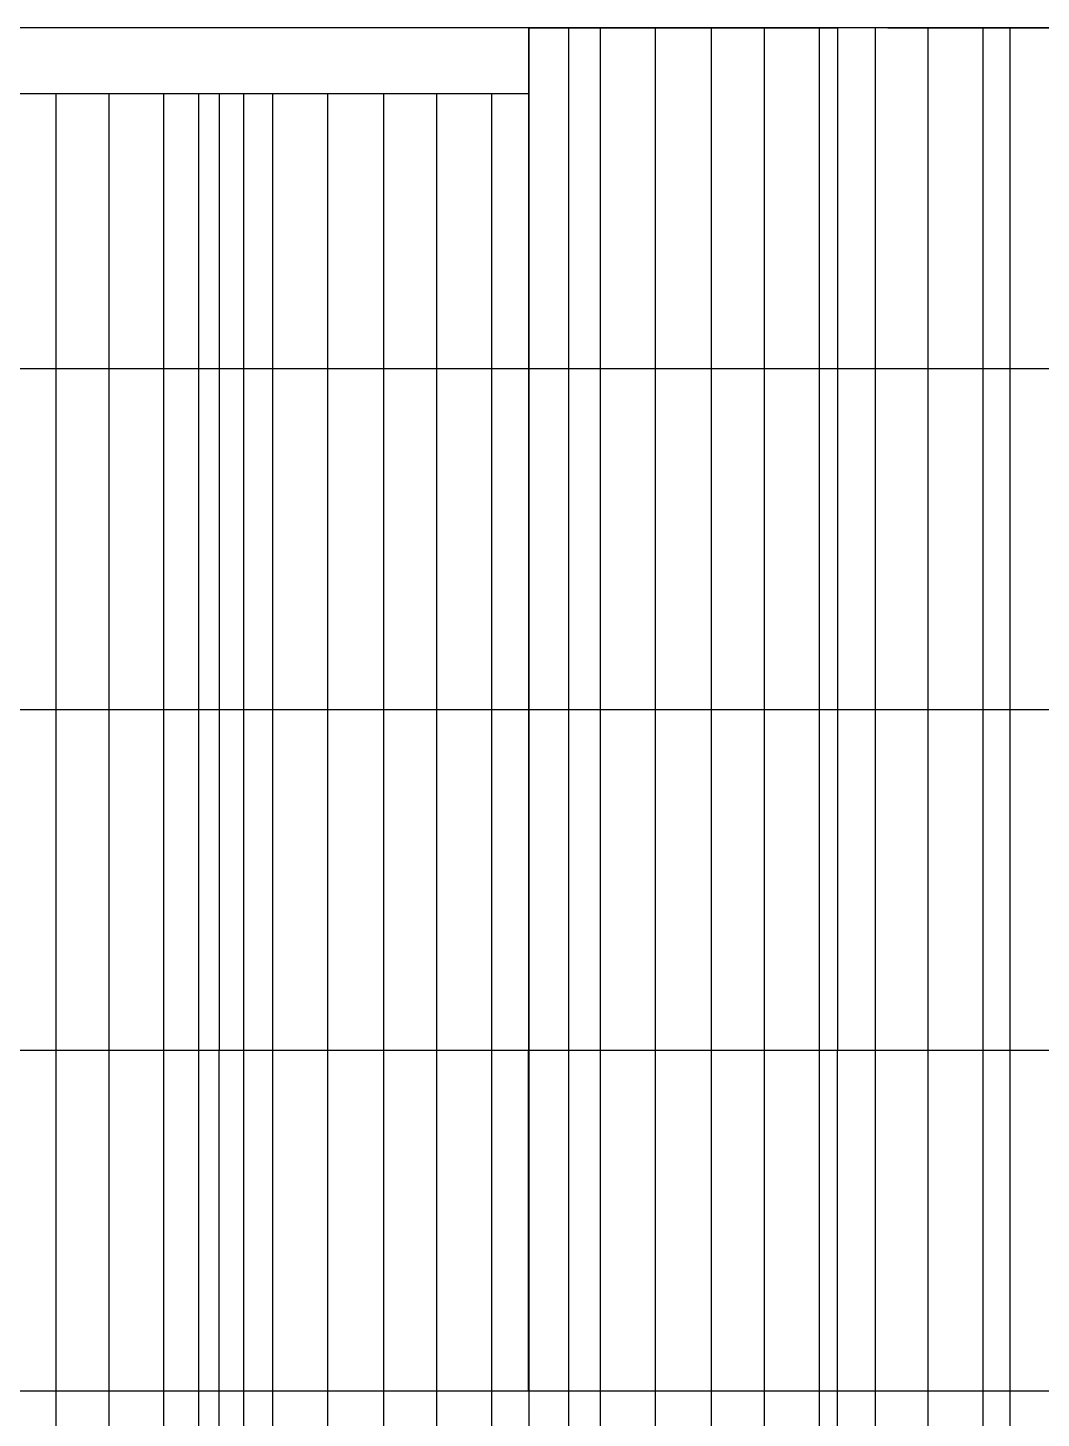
# Model space of a CAD drawing. Extents: x 0 to 304, y 106 to 158.
# Drawn here: x 265.18 to 284.35, y 131.28 to 157.6 of the extents above; entities that cross this region are included whole.
import ezdxf

# ---------------------------------------------------------------- set-up
doc = ezdxf.new("R2010")
doc.units = 0

msp = doc.modelspace()

# ---------------------------------------------------------------- linework, layer by layer
at = {"layer": 'main_merged'}
for p, q in [((281.45, 157.6, 4.8), (285.4, 157.6, 4.8)), ((281.45, 157.6, 9.6), (285.4, 157.6, 9.6)), ((281.45, 157.6, 14.4), (285.4, 157.6, 14.4)), ((263.85, 151.15, 4.8), (267.9, 151.15, 4.8)), ((263.85, 151.15, 9.6), (267.9, 151.15, 9.6)), ((263.85, 151.15, 14.4), (267.9, 151.15, 14.4)), ((275.55, 151.15, 4.8), (279.6, 151.15, 4.8)), ((275.55, 151.15, 9.6), (279.6, 151.15, 9.6)), ((275.55, 151.15, 14.4), (279.6, 151.15, 14.4)), ((263.85, 144.7, 4.8), (267.9, 144.7, 4.8)), ((263.85, 144.7, 9.6), (267.9, 144.7, 9.6)), ((263.85, 144.7, 14.4), (267.9, 144.7, 14.4)), ((275.55, 144.7, 4.8), (279.6, 144.7, 4.8)), ((275.55, 144.7, 9.6), (279.6, 144.7, 9.6)), ((275.55, 144.7, 14.4), (279.6, 144.7, 14.4)), ((263.85, 138.25, 4.8), (267.9, 138.25, 4.8)), ((263.85, 138.25, 9.6), (267.9, 138.25, 9.6)), ((263.85, 138.25, 14.4), (267.9, 138.25, 14.4)), ((275.55, 138.25, 4.8), (279.6, 138.25, 4.8)), ((275.55, 138.25, 9.6), (279.6, 138.25, 9.6)), ((275.55, 138.25, 14.4), (279.6, 138.25, 14.4)), ((263.85, 131.8, 4.8), (267.9, 131.8, 4.8)), ((263.85, 131.8, 9.6), (267.9, 131.8, 9.6)), ((263.85, 131.8, 14.4), (267.9, 131.8, 14.4)), ((275.55, 131.8, 4.8), (279.6, 131.8, 4.8)), ((275.55, 131.8, 9.6), (279.6, 131.8, 9.6)), ((275.55, 131.8, 14.4), (279.6, 131.8, 14.4))]:
    msp.add_line(p, q, dxfattribs=at)
at = {"layer": 'main_splited'}
for p, q in [((274.65, 157.6, 4.8), (280.5, 157.6, 4.8)), ((274.65, 157.6, 9.6), (280.5, 157.6, 9.6)), ((274.65, 157.6, 14.4), (280.5, 157.6, 14.4)), ((281.45, 157.6, 4.8), (280.5, 157.6, 4.8)), ((281.45, 157.6, 9.6), (280.5, 157.6, 9.6)), ((281.45, 157.6, 14.4), (280.5, 157.6, 14.4)), ((262.95, 156.359, 4.8), (268.8, 156.359, 4.8)), ((262.95, 156.359, 9.6), (268.8, 156.359, 9.6)), ((262.95, 156.359, 14.4), (268.8, 156.359, 14.4)), ((268.8, 156.359, 4.8), (274.65, 156.359, 4.8)), ((268.8, 156.359, 9.6), (274.65, 156.359, 9.6)), ((268.8, 156.359, 14.4), (274.65, 156.359, 14.4)), ((267.9, 151.15, 4.8), (268.8, 151.15, 4.8)), ((267.9, 151.15, 9.6), (268.8, 151.15, 9.6)), ((267.9, 151.15, 14.4), (268.8, 151.15, 14.4)), ((268.8, 151.15, 4.8), (274.65, 151.15, 4.8)), ((268.8, 151.15, 9.6), (274.65, 151.15, 9.6)), ((268.8, 151.15, 14.4), (274.65, 151.15, 14.4)), ((274.65, 151.15, 4.8), (275.55, 151.15, 4.8)), ((274.65, 151.15, 9.6), (275.55, 151.15, 9.6)), ((274.65, 151.15, 14.4), (275.55, 151.15, 14.4)), ((279.6, 151.15, 4.8), (280.5, 151.15, 4.8)), ((279.6, 151.15, 9.6), (280.5, 151.15, 9.6)), ((279.6, 151.15, 14.4), (280.5, 151.15, 14.4)), ((280.5, 151.15, 4.8), (286.35, 151.15, 4.8)), ((280.5, 151.15, 9.6), (286.35, 151.15, 9.6)), ((280.5, 151.15, 14.4), (286.35, 151.15, 14.4)), ((267.9, 144.7, 4.8), (268.8, 144.7, 4.8)), ((267.9, 144.7, 9.6), (268.8, 144.7, 9.6)), ((267.9, 144.7, 14.4), (268.8, 144.7, 14.4)), ((268.8, 144.7, 4.8), (274.65, 144.7, 4.8)), ((268.8, 144.7, 9.6), (274.65, 144.7, 9.6)), ((268.8, 144.7, 14.4), (274.65, 144.7, 14.4)), ((274.65, 144.7, 4.8), (275.55, 144.7, 4.8)), ((274.65, 144.7, 9.6), (275.55, 144.7, 9.6)), ((274.65, 144.7, 14.4), (275.55, 144.7, 14.4)), ((279.6, 144.7, 4.8), (280.5, 144.7, 4.8)), ((279.6, 144.7, 9.6), (280.5, 144.7, 9.6)), ((279.6, 144.7, 14.4), (280.5, 144.7, 14.4)), ((280.5, 144.7, 4.8), (286.35, 144.7, 4.8)), ((280.5, 144.7, 9.6), (286.35, 144.7, 9.6)), ((280.5, 144.7, 14.4), (286.35, 144.7, 14.4)), ((267.9, 138.25, 4.8), (268.8, 138.25, 4.8)), ((267.9, 138.25, 9.6), (268.8, 138.25, 9.6)), ((267.9, 138.25, 14.4), (268.8, 138.25, 14.4)), ((268.8, 138.25, 4.8), (274.65, 138.25, 4.8)), ((268.8, 138.25, 9.6), (274.65, 138.25, 9.6)), ((268.8, 138.25, 14.4), (274.65, 138.25, 14.4)), ((274.65, 138.25, 4.8), (275.55, 138.25, 4.8)), ((274.65, 138.25, 9.6), (275.55, 138.25, 9.6)), ((274.65, 138.25, 14.4), (275.55, 138.25, 14.4)), ((279.6, 138.25, 4.8), (280.5, 138.25, 4.8)), ((279.6, 138.25, 9.6), (280.5, 138.25, 9.6)), ((279.6, 138.25, 14.4), (280.5, 138.25, 14.4)), ((280.5, 138.25, 4.8), (286.35, 138.25, 4.8)), ((280.5, 138.25, 9.6), (286.35, 138.25, 9.6)), ((280.5, 138.25, 14.4), (286.35, 138.25, 14.4)), ((267.9, 131.8, 4.8), (268.8, 131.8, 4.8)), ((267.9, 131.8, 9.6), (268.8, 131.8, 9.6)), ((267.9, 131.8, 14.4), (268.8, 131.8, 14.4)), ((268.8, 131.8, 4.8), (274.65, 131.8, 4.8)), ((268.8, 131.8, 9.6), (274.65, 131.8, 9.6)), ((268.8, 131.8, 14.4), (274.65, 131.8, 14.4)), ((274.65, 131.8, 4.8), (275.55, 131.8, 4.8)), ((274.65, 131.8, 9.6), (275.55, 131.8, 9.6)), ((274.65, 131.8, 14.4), (275.55, 131.8, 14.4)), ((279.6, 131.8, 4.8), (280.5, 131.8, 4.8)), ((279.6, 131.8, 9.6), (280.5, 131.8, 9.6)), ((279.6, 131.8, 14.4), (280.5, 131.8, 14.4)), ((280.5, 131.8, 4.8), (286.35, 131.8, 4.8)), ((280.5, 131.8, 9.6), (286.35, 131.8, 9.6)), ((280.5, 131.8, 14.4), (286.35, 131.8, 14.4))]:
    msp.add_line(p, q, dxfattribs=at)
at = {"layer": 'RRO 200x300x6'}
for p, q in [((274.65, 157.6), (274.65, 157.6, 4.8)), ((274.65, 157.6, 4.8), (274.65, 157.6, 9.6)), ((274.65, 157.6, 9.6), (274.65, 157.6, 14.4)), ((280.5, 157.6), (280.5, 157.6, 4.8)), ((280.5, 157.6, 4.8), (280.5, 157.6, 9.6)), ((280.5, 157.6, 9.6), (280.5, 157.6, 14.4)), ((268.8, 156.359), (268.8, 156.359, 4.8)), ((268.8, 156.359, 4.8), (268.8, 156.359, 9.6)), ((268.8, 156.359, 9.6), (268.8, 156.359, 14.4)), ((274.65, 156.359), (274.65, 156.359, 4.8)), ((274.65, 156.359, 4.8), (274.65, 156.359, 9.6)), ((274.65, 156.359, 9.6), (274.65, 156.359, 14.4)), ((268.8, 151.15), (268.8, 151.15, 4.8)), ((268.8, 151.15, 4.8), (268.8, 151.15, 9.6)), ((268.8, 151.15, 9.6), (268.8, 151.15, 14.4)), ((274.65, 151.15), (274.65, 151.15, 4.8)), ((274.65, 151.15, 4.8), (274.65, 151.15, 9.6)), ((274.65, 151.15, 9.6), (274.65, 151.15, 14.4)), ((280.5, 151.15), (280.5, 151.15, 4.8)), ((280.5, 151.15, 4.8), (280.5, 151.15, 9.6)), ((280.5, 151.15, 9.6), (280.5, 151.15, 14.4)), ((268.8, 144.7), (268.8, 144.7, 4.8)), ((268.8, 144.7, 4.8), (268.8, 144.7, 9.6)), ((268.8, 144.7, 9.6), (268.8, 144.7, 14.4)), ((274.65, 144.7), (274.65, 144.7, 4.8)), ((274.65, 144.7, 4.8), (274.65, 144.7, 9.6)), ((274.65, 144.7, 9.6), (274.65, 144.7, 14.4)), ((280.5, 144.7), (280.5, 144.7, 4.8)), ((280.5, 144.7, 4.8), (280.5, 144.7, 9.6)), ((280.5, 144.7, 9.6), (280.5, 144.7, 14.4)), ((268.8, 138.25), (268.8, 138.25, 4.8)), ((268.8, 138.25, 4.8), (268.8, 138.25, 9.6)), ((268.8, 138.25, 9.6), (268.8, 138.25, 14.4)), ((274.65, 138.25), (274.65, 138.25, 4.8)), ((274.65, 138.25, 4.8), (274.65, 138.25, 9.6)), ((274.65, 138.25, 9.6), (274.65, 138.25, 14.4)), ((280.5, 138.25), (280.5, 138.25, 4.8)), ((280.5, 138.25, 4.8), (280.5, 138.25, 9.6)), ((280.5, 138.25, 9.6), (280.5, 138.25, 14.4)), ((268.8, 131.8), (268.8, 131.8, 4.8)), ((268.8, 131.8, 4.8), (268.8, 131.8, 9.6)), ((268.8, 131.8, 9.6), (268.8, 131.8, 14.4)), ((274.65, 131.8), (274.65, 131.8, 4.8)), ((274.65, 131.8, 4.8), (274.65, 131.8, 9.6)), ((274.65, 131.8, 9.6), (274.65, 131.8, 14.4)), ((280.5, 131.8), (280.5, 131.8, 4.8)), ((280.5, 131.8, 4.8), (280.5, 131.8, 9.6)), ((280.5, 131.8, 9.6), (280.5, 131.8, 14.4))]:
    msp.add_line(p, q, dxfattribs=at)
at = {"layer": 'secondary'}
for p, q in [((274.66, 157.6, 4.8), (274.66, 151.15, 4.8)), ((274.66, 157.6, 9.6), (274.66, 151.15, 9.6)), ((274.66, 157.6, 14.4), (274.66, 151.15, 14.4)), ((275.41, 157.6, 4.8), (275.41, 151.15, 4.8)), ((275.41, 157.6, 9.6), (275.41, 151.15, 9.6)), ((275.41, 157.6, 14.4), (275.41, 151.15, 14.4)), ((276.01, 157.6, 4.8), (276.01, 151.15, 4.8)), ((276.01, 157.6, 9.6), (276.01, 151.15, 9.6)), ((276.01, 157.6, 14.4), (276.01, 151.15, 14.4)), ((277.05, 157.6, 4.8), (277.05, 151.15, 4.8)), ((277.05, 157.6, 9.6), (277.05, 151.15, 9.6)), ((277.05, 157.6, 14.4), (277.05, 151.15, 14.4)), ((278.11, 157.6, 4.8), (278.11, 151.15, 4.8)), ((278.11, 157.6, 9.6), (278.11, 151.15, 9.6)), ((278.11, 157.6, 14.4), (278.11, 151.15, 14.4)), ((279.11, 157.6, 4.8), (279.11, 151.15, 4.8)), ((279.11, 157.6, 9.6), (279.11, 151.15, 9.6)), ((279.11, 157.6, 14.4), (279.11, 151.15, 14.4)), ((280.15, 157.6, 4.8), (280.15, 151.15, 4.8)), ((280.15, 157.6, 9.6), (280.15, 151.15, 9.6)), ((280.15, 157.6, 14.4), (280.15, 151.15, 14.4)), ((281.21, 157.6, 4.8), (281.21, 151.15, 4.8)), ((281.21, 157.6, 9.6), (281.21, 151.15, 9.6)), ((281.21, 157.6, 14.4), (281.21, 151.15, 14.4)), ((282.21, 157.6, 4.8), (282.21, 151.15, 4.8)), ((282.21, 157.6, 9.6), (282.21, 151.15, 9.6)), ((282.21, 157.6, 14.4), (282.21, 151.15, 14.4)), ((283.25, 157.6, 4.8), (283.25, 151.15, 4.8)), ((283.25, 157.6, 9.6), (283.25, 151.15, 9.6)), ((283.25, 157.6, 14.4), (283.25, 151.15, 14.4)), ((283.76, 157.6, 4.8), (283.76, 151.15, 4.8)), ((283.76, 157.6, 9.6), (283.76, 151.15, 9.6)), ((283.76, 157.6, 14.4), (283.76, 151.15, 14.4)), ((265.71, 156.36, 4.8), (265.71, 151.15, 4.8)), ((265.71, 156.36, 9.6), (265.71, 151.15, 9.6)), ((265.71, 156.36, 14.4), (265.71, 151.15, 14.4)), ((266.71, 156.36, 4.8), (266.71, 151.15, 4.8)), ((266.71, 156.36, 9.6), (266.71, 151.15, 9.6)), ((266.71, 156.36, 14.4), (266.71, 151.15, 14.4)), ((267.75, 156.36, 4.8), (267.75, 151.15, 4.8)), ((267.75, 156.36, 9.6), (267.75, 151.15, 9.6)), ((267.75, 156.36, 14.4), (267.75, 151.15, 14.4)), ((268.41, 156.36, 4.8), (268.41, 151.15, 4.8)), ((268.41, 156.36, 9.6), (268.41, 151.15, 9.6)), ((268.41, 156.36, 14.4), (268.41, 151.15, 14.4)), ((269.26, 156.36, 4.8), (269.26, 151.15, 4.8)), ((269.26, 156.36, 9.6), (269.26, 151.15, 9.6)), ((269.26, 156.36, 14.4), (269.26, 151.15, 14.4)), ((269.81, 156.36, 4.8), (269.81, 151.15, 4.8)), ((269.81, 156.36, 9.6), (269.81, 151.15, 9.6)), ((269.81, 156.36, 14.4), (269.81, 151.15, 14.4)), ((270.85, 156.36, 4.8), (270.85, 151.15, 4.8)), ((270.85, 156.36, 9.6), (270.85, 151.15, 9.6)), ((270.85, 156.36, 14.4), (270.85, 151.15, 14.4)), ((271.91, 156.36, 4.8), (271.91, 151.15, 4.8)), ((271.91, 156.36, 9.6), (271.91, 151.15, 9.6)), ((271.91, 156.36, 14.4), (271.91, 151.15, 14.4)), ((272.91, 156.36, 4.8), (272.91, 151.15, 4.8)), ((272.91, 156.36, 9.6), (272.91, 151.15, 9.6)), ((272.91, 156.36, 14.4), (272.91, 151.15, 14.4)), ((273.95, 156.36, 4.8), (273.95, 151.15, 4.8)), ((273.95, 156.36, 9.6), (273.95, 151.15, 9.6)), ((273.95, 156.36, 14.4), (273.95, 151.15, 14.4)), ((265.71, 151.15, 4.8), (265.71, 144.7, 4.8)), ((265.71, 151.15, 9.6), (265.71, 144.7, 9.6)), ((265.71, 151.15, 14.4), (265.71, 144.7, 14.4)), ((266.71, 151.15, 4.8), (266.71, 144.7, 4.8)), ((266.71, 151.15, 9.6), (266.71, 144.7, 9.6)), ((266.71, 151.15, 14.4), (266.71, 144.7, 14.4)), ((267.75, 151.15, 4.8), (267.75, 144.7, 4.8)), ((267.75, 151.15, 9.6), (267.75, 144.7, 9.6)), ((267.75, 151.15, 14.4), (267.75, 144.7, 14.4)), ((268.41, 151.15, 4.8), (268.41, 144.7, 4.8)), ((268.41, 151.15, 9.6), (268.41, 144.7, 9.6)), ((268.41, 151.15, 14.4), (268.41, 144.7, 14.4)), ((269.26, 151.15, 4.8), (269.26, 144.7, 4.8)), ((269.26, 151.15, 9.6), (269.26, 144.7, 9.6)), ((269.26, 151.15, 14.4), (269.26, 144.7, 14.4)), ((269.81, 151.15, 4.8), (269.81, 144.7, 4.8)), ((269.81, 151.15, 9.6), (269.81, 144.7, 9.6)), ((269.81, 151.15, 14.4), (269.81, 144.7, 14.4)), ((270.85, 151.15, 4.8), (270.85, 144.7, 4.8)), ((270.85, 151.15, 9.6), (270.85, 144.7, 9.6)), ((270.85, 151.15, 14.4), (270.85, 144.7, 14.4)), ((271.91, 151.15, 4.8), (271.91, 144.7, 4.8)), ((271.91, 151.15, 9.6), (271.91, 144.7, 9.6)), ((271.91, 151.15, 14.4), (271.91, 144.7, 14.4)), ((272.91, 151.15, 4.8), (272.91, 144.7, 4.8)), ((272.91, 151.15, 9.6), (272.91, 144.7, 9.6)), ((272.91, 151.15, 14.4), (272.91, 144.7, 14.4)), ((273.95, 151.15, 4.8), (273.95, 144.7, 4.8)), ((273.95, 151.15, 9.6), (273.95, 144.7, 9.6)), ((273.95, 151.15, 14.4), (273.95, 144.7, 14.4)), ((274.66, 151.15, 4.8), (274.66, 144.7, 4.8)), ((274.66, 151.15, 9.6), (274.66, 144.7, 9.6)), ((274.66, 151.15, 14.4), (274.66, 144.7, 14.4)), ((275.41, 151.15, 4.8), (275.41, 144.7, 4.8)), ((275.41, 151.15, 9.6), (275.41, 144.7, 9.6)), ((275.41, 151.15, 14.4), (275.41, 144.7, 14.4)), ((276.01, 151.15, 4.8), (276.01, 144.7, 4.8)), ((276.01, 151.15, 9.6), (276.01, 144.7, 9.6)), ((276.01, 151.15, 14.4), (276.01, 144.7, 14.4)), ((277.05, 151.15, 4.8), (277.05, 144.7, 4.8)), ((277.05, 151.15, 9.6), (277.05, 144.7, 9.6)), ((277.05, 151.15, 14.4), (277.05, 144.7, 14.4)), ((278.11, 151.15, 4.8), (278.11, 144.7, 4.8)), ((278.11, 151.15, 9.6), (278.11, 144.7, 9.6)), ((278.11, 151.15, 14.4), (278.11, 144.7, 14.4)), ((279.11, 151.15, 4.8), (279.11, 144.7, 4.8)), ((279.11, 151.15, 9.6), (279.11, 144.7, 9.6)), ((279.11, 151.15, 14.4), (279.11, 144.7, 14.4)), ((280.15, 151.15, 4.8), (280.15, 144.7, 4.8)), ((280.15, 151.15, 9.6), (280.15, 144.7, 9.6)), ((280.15, 151.15, 14.4), (280.15, 144.7, 14.4)), ((281.21, 151.15, 4.8), (281.21, 144.7, 4.8)), ((281.21, 151.15, 9.6), (281.21, 144.7, 9.6)), ((281.21, 151.15, 14.4), (281.21, 144.7, 14.4)), ((282.21, 151.15, 4.8), (282.21, 144.7, 4.8)), ((282.21, 151.15, 9.6), (282.21, 144.7, 9.6)), ((282.21, 151.15, 14.4), (282.21, 144.7, 14.4)), ((283.25, 151.15, 4.8), (283.25, 144.7, 4.8)), ((283.25, 151.15, 9.6), (283.25, 144.7, 9.6)), ((283.25, 151.15, 14.4), (283.25, 144.7, 14.4)), ((283.76, 151.15, 4.8), (283.76, 144.7, 4.8)), ((283.76, 151.15, 9.6), (283.76, 144.7, 9.6)), ((283.76, 151.15, 14.4), (283.76, 144.7, 14.4)), ((265.71, 144.7, 4.8), (265.71, 138.25, 4.8)), ((265.71, 144.7, 9.6), (265.71, 138.25, 9.6)), ((265.71, 144.7, 14.4), (265.71, 138.25, 14.4)), ((266.71, 144.7, 4.8), (266.71, 138.25, 4.8)), ((266.71, 144.7, 9.6), (266.71, 138.25, 9.6)), ((266.71, 144.7, 14.4), (266.71, 138.25, 14.4)), ((267.75, 144.7, 4.8), (267.75, 138.25, 4.8)), ((267.75, 144.7, 9.6), (267.75, 138.25, 9.6)), ((267.75, 144.7, 14.4), (267.75, 138.25, 14.4)), ((268.41, 144.7, 4.8), (268.41, 138.25, 4.8)), ((268.41, 144.7, 9.6), (268.41, 138.25, 9.6)), ((268.41, 144.7, 14.4), (268.41, 138.25, 14.4)), ((269.26, 144.7, 4.8), (269.26, 138.25, 4.8)), ((269.26, 144.7, 9.6), (269.26, 138.25, 9.6)), ((269.26, 144.7, 14.4), (269.26, 138.25, 14.4)), ((269.81, 144.7, 4.8), (269.81, 138.25, 4.8)), ((269.81, 144.7, 9.6), (269.81, 138.25, 9.6)), ((269.81, 144.7, 14.4), (269.81, 138.25, 14.4)), ((270.85, 144.7, 4.8), (270.85, 138.25, 4.8)), ((270.85, 144.7, 9.6), (270.85, 138.25, 9.6)), ((270.85, 144.7, 14.4), (270.85, 138.25, 14.4)), ((271.91, 144.7, 4.8), (271.91, 138.25, 4.8)), ((271.91, 144.7, 9.6), (271.91, 138.25, 9.6)), ((271.91, 144.7, 14.4), (271.91, 138.25, 14.4)), ((272.91, 144.7, 4.8), (272.91, 138.25, 4.8)), ((272.91, 144.7, 9.6), (272.91, 138.25, 9.6)), ((272.91, 144.7, 14.4), (272.91, 138.25, 14.4)), ((273.95, 144.7, 4.8), (273.95, 138.25, 4.8)), ((273.95, 144.7, 9.6), (273.95, 138.25, 9.6)), ((273.95, 144.7, 14.4), (273.95, 138.25, 14.4)), ((274.66, 144.7, 4.8), (274.66, 138.25, 4.8)), ((274.66, 144.7, 9.6), (274.66, 138.25, 9.6)), ((274.66, 144.7, 14.4), (274.66, 138.25, 14.4)), ((275.41, 144.7, 4.8), (275.41, 138.25, 4.8)), ((275.41, 144.7, 9.6), (275.41, 138.25, 9.6)), ((275.41, 144.7, 14.4), (275.41, 138.25, 14.4)), ((276.01, 144.7, 4.8), (276.01, 138.25, 4.8)), ((276.01, 144.7, 9.6), (276.01, 138.25, 9.6)), ((276.01, 144.7, 14.4), (276.01, 138.25, 14.4)), ((277.05, 144.7, 4.8), (277.05, 138.25, 4.8)), ((277.05, 144.7, 9.6), (277.05, 138.25, 9.6)), ((277.05, 144.7, 14.4), (277.05, 138.25, 14.4)), ((278.11, 144.7, 4.8), (278.11, 138.25, 4.8)), ((278.11, 144.7, 9.6), (278.11, 138.25, 9.6)), ((278.11, 144.7, 14.4), (278.11, 138.25, 14.4)), ((279.11, 144.7, 4.8), (279.11, 138.25, 4.8)), ((279.11, 144.7, 9.6), (279.11, 138.25, 9.6)), ((279.11, 144.7, 14.4), (279.11, 138.25, 14.4)), ((280.15, 144.7, 4.8), (280.15, 138.25, 4.8)), ((280.15, 144.7, 9.6), (280.15, 138.25, 9.6)), ((280.15, 144.7, 14.4), (280.15, 138.25, 14.4)), ((281.21, 144.7, 4.8), (281.21, 138.25, 4.8)), ((281.21, 144.7, 9.6), (281.21, 138.25, 9.6)), ((281.21, 144.7, 14.4), (281.21, 138.25, 14.4)), ((282.21, 144.7, 4.8), (282.21, 138.25, 4.8)), ((282.21, 144.7, 9.6), (282.21, 138.25, 9.6)), ((282.21, 144.7, 14.4), (282.21, 138.25, 14.4)), ((283.25, 144.7, 4.8), (283.25, 138.25, 4.8)), ((283.25, 144.7, 9.6), (283.25, 138.25, 9.6)), ((283.25, 144.7, 14.4), (283.25, 138.25, 14.4)), ((283.76, 144.7, 4.8), (283.76, 138.25, 4.8)), ((283.76, 144.7, 9.6), (283.76, 138.25, 9.6)), ((283.76, 144.7, 14.4), (283.76, 138.25, 14.4)), ((265.71, 138.25, 4.8), (265.71, 131.8, 4.8)), ((265.71, 138.25, 9.6), (265.71, 131.8, 9.6)), ((265.71, 138.25, 14.4), (265.71, 131.8, 14.4)), ((266.71, 138.25, 4.8), (266.71, 131.8, 4.8)), ((266.71, 138.25, 9.6), (266.71, 131.8, 9.6)), ((266.71, 138.25, 14.4), (266.71, 131.8, 14.4)), ((267.75, 138.25, 4.8), (267.75, 131.8, 4.8)), ((267.75, 138.25, 9.6), (267.75, 131.8, 9.6)), ((267.75, 138.25, 14.4), (267.75, 131.8, 14.4)), ((268.41, 138.25, 4.8), (268.41, 131.8, 4.8)), ((268.41, 138.25, 9.6), (268.41, 131.8, 9.6)), ((268.41, 138.25, 14.4), (268.41, 131.8, 14.4)), ((269.26, 138.25, 4.8), (269.26, 131.8, 4.8)), ((269.26, 138.25, 9.6), (269.26, 131.8, 9.6)), ((269.26, 138.25, 14.4), (269.26, 131.8, 14.4)), ((269.81, 138.25, 4.8), (269.81, 131.8, 4.8)), ((269.81, 138.25, 9.6), (269.81, 131.8, 9.6)), ((269.81, 138.25, 14.4), (269.81, 131.8, 14.4)), ((270.85, 138.25, 4.8), (270.85, 131.8, 4.8)), ((270.85, 138.25, 9.6), (270.85, 131.8, 9.6)), ((270.85, 138.25, 14.4), (270.85, 131.8, 14.4)), ((271.91, 138.25, 4.8), (271.91, 131.8, 4.8)), ((271.91, 138.25, 9.6), (271.91, 131.8, 9.6)), ((271.91, 138.25, 14.4), (271.91, 131.8, 14.4)), ((272.91, 138.25, 4.8), (272.91, 131.8, 4.8)), ((272.91, 138.25, 9.6), (272.91, 131.8, 9.6)), ((272.91, 138.25, 14.4), (272.91, 131.8, 14.4)), ((273.95, 138.25, 4.8), (273.95, 131.8, 4.8)), ((273.95, 138.25, 9.6), (273.95, 131.8, 9.6)), ((273.95, 138.25, 14.4), (273.95, 131.8, 14.4)), ((274.66, 138.25, 4.8), (274.66, 131.8, 4.8)), ((274.66, 138.25, 9.6), (274.66, 131.8, 9.6)), ((274.66, 138.25, 14.4), (274.66, 131.8, 14.4)), ((275.41, 138.25, 4.8), (275.41, 131.8, 4.8)), ((275.41, 138.25, 9.6), (275.41, 131.8, 9.6)), ((275.41, 138.25, 14.4), (275.41, 131.8, 14.4)), ((276.01, 138.25, 4.8), (276.01, 131.8, 4.8)), ((276.01, 138.25, 9.6), (276.01, 131.8, 9.6)), ((276.01, 138.25, 14.4), (276.01, 131.8, 14.4)), ((277.05, 138.25, 4.8), (277.05, 131.8, 4.8)), ((277.05, 138.25, 9.6), (277.05, 131.8, 9.6)), ((277.05, 138.25, 14.4), (277.05, 131.8, 14.4)), ((278.11, 138.25, 4.8), (278.11, 131.8, 4.8)), ((278.11, 138.25, 9.6), (278.11, 131.8, 9.6)), ((278.11, 138.25, 14.4), (278.11, 131.8, 14.4)), ((279.11, 138.25, 4.8), (279.11, 131.8, 4.8)), ((279.11, 138.25, 9.6), (279.11, 131.8, 9.6)), ((279.11, 138.25, 14.4), (279.11, 131.8, 14.4)), ((280.15, 138.25, 4.8), (280.15, 131.8, 4.8)), ((280.15, 138.25, 9.6), (280.15, 131.8, 9.6)), ((280.15, 138.25, 14.4), (280.15, 131.8, 14.4)), ((281.21, 138.25, 4.8), (281.21, 131.8, 4.8)), ((281.21, 138.25, 9.6), (281.21, 131.8, 9.6)), ((281.21, 138.25, 14.4), (281.21, 131.8, 14.4)), ((282.21, 138.25, 4.8), (282.21, 131.8, 4.8)), ((282.21, 138.25, 9.6), (282.21, 131.8, 9.6)), ((282.21, 138.25, 14.4), (282.21, 131.8, 14.4)), ((283.25, 138.25, 4.8), (283.25, 131.8, 4.8)), ((283.25, 138.25, 9.6), (283.25, 131.8, 9.6)), ((283.25, 138.25, 14.4), (283.25, 131.8, 14.4)), ((283.76, 138.25, 4.8), (283.76, 131.8, 4.8)), ((283.76, 138.25, 9.6), (283.76, 131.8, 9.6)), ((283.76, 138.25, 14.4), (283.76, 131.8, 14.4)), ((265.71, 131.8, 4.8), (265.71, 125.35, 4.8)), ((265.71, 131.8, 9.6), (265.71, 125.35, 9.6)), ((265.71, 131.8, 14.4), (265.71, 125.35, 14.4)), ((266.71, 131.8, 4.8), (266.71, 125.35, 4.8)), ((266.71, 131.8, 9.6), (266.71, 125.35, 9.6)), ((266.71, 131.8, 14.4), (266.71, 125.35, 14.4)), ((267.75, 131.8, 4.8), (267.75, 125.35, 4.8)), ((267.75, 131.8, 9.6), (267.75, 125.35, 9.6)), ((267.75, 131.8, 14.4), (267.75, 125.35, 14.4)), ((268.41, 131.8, 4.8), (268.41, 125.35, 4.8)), ((268.41, 131.8, 9.6), (268.41, 125.35, 9.6)), ((268.41, 131.8, 14.4), (268.41, 125.35, 14.4)), ((269.26, 131.8, 4.8), (269.26, 125.35, 4.8)), ((269.26, 131.8, 9.6), (269.26, 125.35, 9.6)), ((269.26, 131.8, 14.4), (269.26, 125.35, 14.4)), ((269.81, 131.8, 4.8), (269.81, 125.35, 4.8)), ((269.81, 131.8, 9.6), (269.81, 125.35, 9.6)), ((269.81, 131.8, 14.4), (269.81, 125.35, 14.4)), ((270.85, 131.8, 4.8), (270.85, 125.35, 4.8)), ((270.85, 131.8, 9.6), (270.85, 125.35, 9.6)), ((270.85, 131.8, 14.4), (270.85, 125.35, 14.4)), ((271.91, 131.8, 4.8), (271.91, 125.35, 4.8)), ((271.91, 131.8, 9.6), (271.91, 125.35, 9.6)), ((271.91, 131.8, 14.4), (271.91, 125.35, 14.4)), ((272.91, 131.8, 4.8), (272.91, 125.35, 4.8)), ((272.91, 131.8, 9.6), (272.91, 125.35, 9.6)), ((272.91, 131.8, 14.4), (272.91, 125.35, 14.4)), ((273.95, 131.8, 4.8), (273.95, 125.35, 4.8)), ((273.95, 131.8, 9.6), (273.95, 125.35, 9.6)), ((273.95, 131.8, 14.4), (273.95, 125.35, 14.4)), ((274.66, 131.8, 4.8), (274.66, 125.35, 4.8)), ((274.66, 131.8, 9.6), (274.66, 125.35, 9.6)), ((274.66, 131.8, 14.4), (274.66, 125.35, 14.4)), ((275.41, 131.8, 4.8), (275.41, 125.35, 4.8)), ((275.41, 131.8, 9.6), (275.41, 125.35, 9.6)), ((275.41, 131.8, 14.4), (275.41, 125.35, 14.4)), ((276.01, 131.8, 4.8), (276.01, 125.35, 4.8)), ((276.01, 131.8, 9.6), (276.01, 125.35, 9.6)), ((276.01, 131.8, 14.4), (276.01, 125.35, 14.4)), ((277.05, 131.8, 4.8), (277.05, 125.35, 4.8)), ((277.05, 131.8, 9.6), (277.05, 125.35, 9.6)), ((277.05, 131.8, 14.4), (277.05, 125.35, 14.4)), ((278.11, 131.8, 4.8), (278.11, 125.35, 4.8)), ((278.11, 131.8, 9.6), (278.11, 125.35, 9.6)), ((278.11, 131.8, 14.4), (278.11, 125.35, 14.4)), ((279.11, 131.8, 4.8), (279.11, 125.35, 4.8)), ((279.11, 131.8, 9.6), (279.11, 125.35, 9.6)), ((279.11, 131.8, 14.4), (279.11, 125.35, 14.4)), ((280.15, 131.8, 4.8), (280.15, 125.35, 4.8)), ((280.15, 131.8, 9.6), (280.15, 125.35, 9.6)), ((280.15, 131.8, 14.4), (280.15, 125.35, 14.4)), ((281.21, 131.8, 4.8), (281.21, 125.35, 4.8)), ((281.21, 131.8, 9.6), (281.21, 125.35, 9.6)), ((281.21, 131.8, 14.4), (281.21, 125.35, 14.4)), ((282.21, 131.8, 4.8), (282.21, 125.35, 4.8)), ((282.21, 131.8, 9.6), (282.21, 125.35, 9.6)), ((282.21, 131.8, 14.4), (282.21, 125.35, 14.4)), ((283.25, 131.8, 4.8), (283.25, 125.35, 4.8)), ((283.25, 131.8, 9.6), (283.25, 125.35, 9.6)), ((283.25, 131.8, 14.4), (283.25, 125.35, 14.4)), ((283.76, 131.8, 4.8), (283.76, 125.35, 4.8)), ((283.76, 131.8, 9.6), (283.76, 125.35, 9.6)), ((283.76, 131.8, 14.4), (283.76, 125.35, 14.4))]:
    msp.add_line(p, q, dxfattribs=at)
at = {"layer": 'shell'}
for points in [[(0.15, 106, 4.8), (303.525, 106, 4.8), (303.525, 157.6, 4.8), (0.15, 157.6, 4.8)], [(0.15, 106, 9.6), (303.525, 106, 9.6), (303.525, 157.6, 9.6), (0.15, 157.6, 9.6)], [(0.15, 106, 14.4), (303.525, 106, 14.4), (303.525, 157.6, 14.4), (0.15, 157.6, 14.4)]]:
    msp.add_3dface(points, dxfattribs=at)
at = {"layer": 'stabilization'}
for p, q in [((274.65, 157.6, 4.8), (274.65, 156.359, 4.8)), ((274.65, 157.6, 9.6), (274.65, 156.359, 9.6)), ((274.65, 157.6, 14.4), (274.65, 156.359, 14.4)), ((280.5, 157.6, 4.8), (280.5, 151.15, 4.8)), ((280.5, 157.6, 9.6), (280.5, 151.15, 9.6)), ((280.5, 157.6, 14.4), (280.5, 151.15, 14.4)), ((268.8, 156.359, 4.8), (268.8, 151.15, 4.8)), ((268.8, 156.359, 9.6), (268.8, 151.15, 9.6)), ((268.8, 156.359, 14.4), (268.8, 151.15, 14.4)), ((274.65, 156.359, 4.8), (274.65, 151.15, 4.8)), ((274.65, 156.359, 9.6), (274.65, 151.15, 9.6)), ((274.65, 156.359, 14.4), (274.65, 151.15, 14.4)), ((268.8, 151.15, 4.8), (268.8, 144.7, 4.8)), ((268.8, 151.15, 9.6), (268.8, 144.7, 9.6)), ((268.8, 151.15, 14.4), (268.8, 144.7, 14.4)), ((274.65, 151.15, 4.8), (274.65, 144.7, 4.8)), ((274.65, 151.15, 9.6), (274.65, 144.7, 9.6)), ((274.65, 151.15, 14.4), (274.65, 144.7, 14.4)), ((280.5, 151.15, 4.8), (280.5, 144.7, 4.8)), ((280.5, 151.15, 9.6), (280.5, 144.7, 9.6)), ((280.5, 151.15, 14.4), (280.5, 144.7, 14.4)), ((268.8, 144.7, 4.8), (268.8, 138.25, 4.8)), ((268.8, 144.7, 9.6), (268.8, 138.25, 9.6)), ((268.8, 144.7, 14.4), (268.8, 138.25, 14.4)), ((274.65, 144.7, 4.8), (274.65, 138.25, 4.8)), ((274.65, 144.7, 9.6), (274.65, 138.25, 9.6)), ((274.65, 144.7, 14.4), (274.65, 138.25, 14.4)), ((280.5, 144.7, 4.8), (280.5, 138.25, 4.8)), ((280.5, 144.7, 9.6), (280.5, 138.25, 9.6)), ((280.5, 144.7, 14.4), (280.5, 138.25, 14.4)), ((274.65, 131.8, 4.8), (274.65, 138.25, 4.8)), ((274.65, 131.8, 9.6), (274.65, 138.25, 9.6)), ((274.65, 131.8, 14.4), (274.65, 138.25, 14.4)), ((268.8, 125.35, 4.8), (268.8, 131.8, 4.8)), ((268.8, 125.35, 9.6), (268.8, 131.8, 9.6)), ((268.8, 125.35, 14.4), (268.8, 131.8, 14.4)), ((280.5, 125.35, 4.8), (280.5, 131.8, 4.8)), ((280.5, 125.35, 9.6), (280.5, 131.8, 9.6)), ((280.5, 125.35, 14.4), (280.5, 131.8, 14.4))]:
    msp.add_line(p, q, dxfattribs=at)
at = {"layer": 'stabilization_double'}
for p, q in [((268.8, 131.8, 4.8), (268.8, 138.25, 4.8)), ((268.8, 131.8, 9.6), (268.8, 138.25, 9.6)), ((268.8, 131.8, 14.4), (268.8, 138.25, 14.4)), ((280.5, 131.8, 4.8), (280.5, 138.25, 4.8)), ((280.5, 131.8, 9.6), (280.5, 138.25, 9.6)), ((280.5, 131.8, 14.4), (280.5, 138.25, 14.4))]:
    msp.add_line(p, q, dxfattribs=at)

doc.saveas('drawing.dxf')
